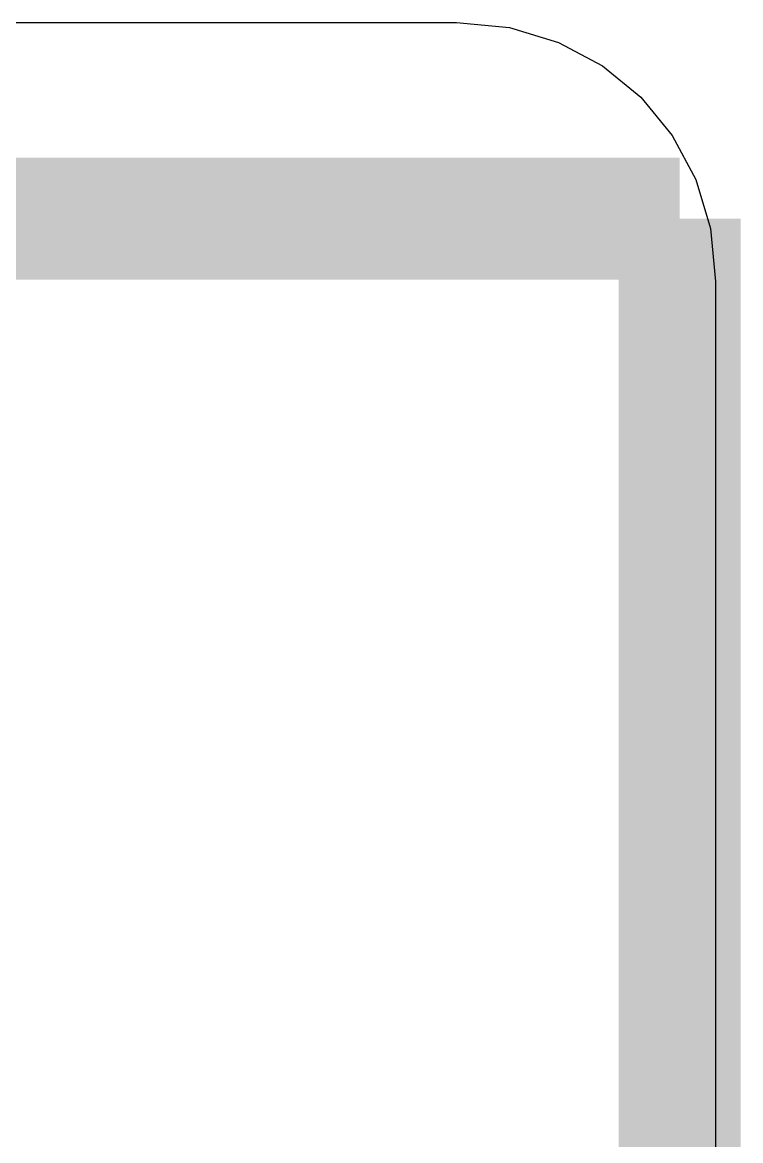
# Model space of a CAD drawing. Header units: inches. Extents: x 15 to 148, y 10 to 111.
# Drawn here: x 143.201 to 143.307, y 100.3561 to 100.5212 of the extents above; entities that cross this region are included whole.
import ezdxf

# ---------------------------------------------------------------- set-up
doc = ezdxf.new("R2010")
doc.units = ezdxf.units.IN
doc.header["$MEASUREMENT"] = 0
doc.layers.add('BLK_12AWG', color=7, linetype='Continuous')

# ---------------------------------------------------------------- blocks, each defined once
blk = doc.blocks.new('CEGHSD')
blk.add_lwpolyline([(136.8052746324227, 100.8330560034614), (136.9312746324227, 100.8330560034614), (136.9347506324227, 100.8327180034614), (136.9379646324227, 100.8317440034614), (136.9408556324227, 100.8301980034614), (136.9433606324227, 100.8281420034614), (136.9454176324227, 100.8256370034614), (136.9469636324227, 100.8227460034614), (136.9479366324227, 100.8195320034614), (136.9482746324227, 100.8160560034614), (136.9482746324227, 100.6000560034614), (136.9479366324227, 100.5965800034614), (136.9469636324227, 100.5933660034614), (136.9454176324227, 100.5904750034614), (136.9433606324227, 100.5879700034614), (136.9408556324227, 100.5859130034614), (136.9379646324227, 100.5843670034614), (136.9347506324227, 100.5833940034614), (136.9312746324227, 100.5830560034614), (136.8052746324227, 100.5830560034614)])
at = {"const_width": 0.008}
for points in [[(136.7821326324227, 100.5745130034614), (136.7821326324227, 100.8201820034614), (136.9459126324227, 100.8201820034614)], [(136.7821326324227, 100.5745130034614), (136.7821326324227, 100.8201820034614), (136.9459126324227, 100.8201820034614)], [(136.7821326324227, 100.5745130034614), (136.7821326324227, 100.8201820034614), (136.9459126324227, 100.8201820034614)], [(136.9459126324227, 100.5745130034614), (136.9459126324227, 100.8201820034614)], [(136.9459126324227, 100.5745130034614), (136.9459126324227, 100.8201820034614)], [(136.9459126324227, 100.5745130034614), (136.9459126324227, 100.8201820034614)]]:
    blk.add_lwpolyline(points, dxfattribs=at)

msp = doc.modelspace()

# ---------------------------------------------------------------- block references
at = {"layer": 'BLK_12AWG', "xscale": 2.25, "yscale": 2.25, "zscale": 2.25}
msp.add_blockref('CEGHSD', (-164.8302734869564, -126.353197587316), dxfattribs=at)

doc.saveas('drawing.dxf')
